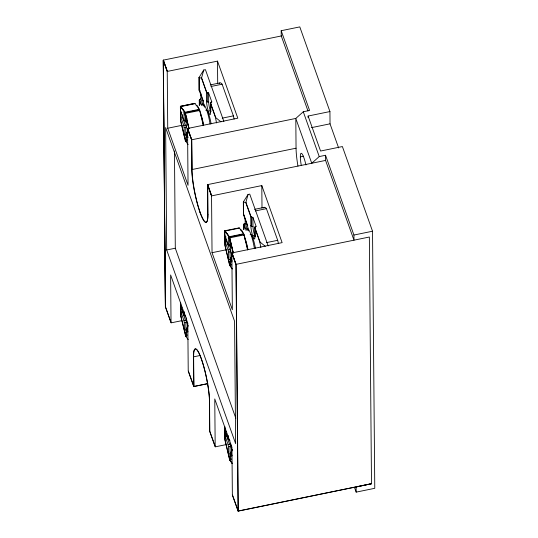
<?xml version="1.0" encoding="UTF-8"?>
<svg xmlns="http://www.w3.org/2000/svg" width="538" height="538" viewBox="0 0 538 538"><rect width="100%" height="100%" fill="white"/><g stroke="black" fill="none" stroke-linecap="round" stroke-linejoin="round"><path stroke-width="0.81" d="M180.358 106.8L180.512 106.295M224.662 231.259L224.817 230.748L239.269 227.85L243.822 234.138L247.608 249.948M231.945 268.395L229.78 265.328L225.012 245.234L224.783 230.903L229.376 237.211L233.136 252.941M165.422 306.916L163.344 60.128L281.845 35.851M238.085 511.039L232.362 495.034L231.945 447.246L214.763 398.967L215.18 446.755L209.733 431.456L209.47 401.792A31.029 5.151 78.4 0 0 201.273 358.833A31.029 5.151 78.4 0 0 193.431 356.748L193.693 386.405M194.81 103.363L194.763 103.726L180.472 106.658L180.647 120.425L185.697 141.312M210.97 111.366A1.748 1.318 -0.5 0 0 210.593 112.57A7.875 1.305 78.4 0 1 208.603 112.038A7.875 1.305 78.4 0 1 206.525 101.137L206.444 92.072L201.501 78.178L203.767 70.021M188.071 137.546L186.733 133.78L187.977 130.478L186.336 133.68L186.404 141.191L187.002 139.846M255.274 235.819A1.748 1.318 -0.5 0 0 254.898 237.023A7.875 1.305 78.4 0 1 252.914 236.498A7.875 1.305 78.4 0 1 250.829 225.59L250.748 216.525L245.805 202.631L248.072 194.474L249.74 194.131L268.18 245.927M239.114 227.823L239.067 228.179L224.776 231.111M199.719 90.633L203.209 100.835M244.023 215.086L247.514 225.287M207.338 92.657L207.338 101.931M251.643 217.11L251.643 226.384M204.433 107.257A7.875 1.305 78.4 0 0 202.705 100.122L199.147 90.128L199.04 77.526L203.727 70.014L205.435 69.678L223.875 121.474M187.157 334.878L186.565 336.223L186.498 328.705L188.132 325.51M187.964 331.825L186.888 328.812L187.782 326.795M248.61 230.93A7.875 1.305 78.4 0 0 247.009 224.575L243.452 214.581L243.344 201.979L248.031 194.467M231.306 264.306L230.708 265.644L230.641 258.132L232.281 254.938M232.107 261.246L231.037 258.233L231.932 256.222M231.3 458.867L230.701 460.212L230.634 452.7L232.275 449.499M232.1 455.814L231.031 452.801L231.925 450.79M186.538 137.042L185.778 134.903L185.711 127.392L186.457 126.208L185.301 125.233L182.348 116.948L182.328 114.621M231.098 262.208L230.082 259.356L230.015 251.845L230.762 250.661L229.605 249.686L226.653 241.401L226.632 239.074M186.948 332.78L185.933 329.935L185.866 322.417L186.612 321.24L185.455 320.258L182.51 311.979L182.49 309.653M231.091 456.775L230.076 453.924L230.008 446.412L230.755 445.229L229.598 444.254L226.646 435.968L226.626 433.641M199.154 77.27L199.147 90.128A1.748 1.116 -19.6 0 0 199.907 90.935M200.829 93.202L200.882 98.992A1.594 1.015 -19.6 0 0 199.349 100.357L199.282 105.549M243.458 201.73L243.452 214.581A1.748 1.116 -19.6 0 0 244.212 215.388M245.14 218.482L245.187 223.445A1.594 1.015 -19.6 0 0 243.66 224.81L243.579 229.161M200.022 212.355L200.149 212.281A30.868 5.124 78.4 0 0 207.95 214.359M199.793 99.523L201.642 104.971M244.104 223.976L245.671 228.65M210.593 112.57L210.667 103.37A1.594 1.197 -0.5 0 1 211.797 101.897L208.549 92.771A1.594 1.197 -0.5 0 1 206.599 91.937L206.444 92.072A1.748 1.318 -0.5 0 0 208.589 92.993L208.67 102.059A6.126 1.015 78.4 0 0 210.573 111.285M338.624 147.937L330.036 123.827L329.935 111.561L299.794 26.9L281.192 30.713L309.585 110.465L303.284 111.763L295.799 118.441L191.736 139.779L191.992 169.544A30.868 5.124 78.4 0 0 200.149 212.281M254.898 237.023L254.972 227.823A1.594 1.197 -0.5 0 1 256.101 226.35L252.853 217.231A1.594 1.197 -0.5 0 1 250.903 216.39L250.748 216.525A1.748 1.318 -0.5 0 0 252.894 217.446L252.974 226.511A6.126 1.015 78.4 0 0 255.315 236.585M325.537 155.28L325.584 160.418L353.977 240.17L353.93 235.039L325.537 155.28L319.236 156.578L311.751 163.256L295.799 118.441L296.055 148.206A30.868 5.124 78.4 0 0 297.951 166.034M188.024 131.992L186.269 126.067L186.209 118.555L187.116 118.219M210.829 102.462L210.768 111.574M255.133 226.915L255.079 236.027M210.264 84.896L219.813 82.946M254.568 209.349L264.118 207.399M191.736 139.779L187.708 128.461L237.816 118.185L217.5 61.13L167.392 71.406L163.384 60.142M210.95 86.497L222.113 84.21L233.384 115.858A31.823 5.286 78.4 0 1 234.111 119.08M180.519 106.289L194.817 103.357M180.633 106.289L194.964 103.397L199.517 109.685L203.303 125.495M180.667 106.329L185.045 112.254L199.336 109.322M185.045 112.254L185.247 112.691L199.544 109.759M185.274 112.765L185.442 113.357L199.746 110.478M191.871 169.531L191.615 139.799L187.554 128.595L188.044 185.294L167.735 128.239L182.328 125.246M222.221 118.145L233.384 115.858M308.119 117.674L308.106 116.04L329.935 111.561M311.448 127.641L330.036 123.827M191.992 169.544L296.055 148.206M300.345 156.874L303.587 156.208M207.85 214.413L207.688 184.595L325.584 160.418M308.106 116.04L320.567 151.037L342.39 146.558L372.531 231.226L374.771 488.309L356.176 492.122L356.129 486.991L371.462 483.723L238.22 511.1L236.081 264.346L232.012 252.914L282.12 242.638L261.804 185.583L211.696 195.859L207.688 184.595M255.261 210.95L266.418 208.663L277.689 240.311A31.823 5.286 78.4 0 1 278.415 243.532M224.951 230.748L229.349 236.707L243.64 233.774M166.693 249.982L165.623 127.573L234.581 321.267L235.644 443.682L166.693 249.982L175.301 248.22L174.453 150.963M229.356 236.72L229.538 237.103L243.849 234.212M229.565 237.184L229.76 237.863L244.05 234.931M235.886 264.366L231.858 253.048L232.355 309.747L212.039 252.692L226.632 249.699M266.525 242.598L277.689 240.311M353.93 235.039L372.531 231.226M236.081 264.346L369.35 237.023L371.502 483.837M181.77 320.668L171.192 322.84L165.536 306.956M188.381 371.119L193.848 386.479L207.87 383.621L193.875 386.533L193.626 356.829L200.183 355.483M225.906 444.664L215.334 446.829L209.881 431.523M371.462 483.723L238.193 511.046L232.517 495.108M180.539 302.558L180.694 315.577L185.852 336.337M229.746 459.896L229.995 460.333M181.797 112.57L180.748 111.561L180.802 117.116L182.348 116.948M211.797 101.897L211.757 101.89A1.748 1.318 -0.5 0 0 210.519 103.504L215.462 117.398L220.984 121.884M180.802 117.116L183.747 125.394L185.301 125.233M186.404 141.191L184.225 135.072L184.157 127.553L185.711 127.392M184.225 135.072L185.778 134.903M226.101 237.023L225.052 236.014L225.106 241.569L226.653 241.401M256.101 226.35L256.061 226.343A1.748 1.318 -0.5 0 0 254.824 227.957L259.767 241.851L265.288 246.337M225.106 241.569L228.051 249.854L229.605 249.686M230.708 265.644L228.529 259.524L228.462 252.013L230.015 251.845M228.529 259.524L230.082 259.356M181.952 307.595L180.909 306.593L180.956 312.148L182.51 311.979M180.956 312.148L183.909 320.426L185.455 320.258M186.565 336.223L184.386 330.097L184.319 322.585L185.866 322.417M184.386 330.097L185.933 329.935M226.094 431.59L225.052 430.582L225.099 436.136L226.646 435.968M225.099 436.136L228.045 444.415L229.598 444.254M230.701 460.212L228.522 454.092L228.455 446.574L230.008 446.412M228.522 454.092L230.076 453.924M185.597 335.907L180.822 316.209M199.04 77.526L201.501 78.178M183.7 119.846L186.424 122.328L183.7 119.846L180.748 111.561M186.336 133.68L186.733 133.78M243.344 201.979L245.805 202.631M228.004 244.299L230.728 246.781L228.004 244.299L225.052 236.014M230.641 258.132L231.037 258.233M180.909 306.593L183.855 314.871L185.818 316.485M186.498 328.705L186.888 328.812M225.052 430.582L227.998 438.86L229.955 440.481M230.634 452.7L231.031 452.801M184.09 119.947L184.03 112.435L185.072 113.437M228.394 244.4L228.334 236.888L229.376 237.89M183.855 314.871L185.422 316.384L184.621 314.125M227.998 438.86L229.565 440.373M180.566 106.389L184.938 112.321M188.125 144.601L185.287 140.653L180.607 120.916L180.371 106.712M224.871 230.842L229.242 236.774M232.315 269.034L229.585 265.073L224.911 245.368L224.676 231.165M188.172 339.613L185.543 335.954M232.248 463.507L229.585 459.674L224.904 439.936L224.676 426.547M229.881 460.306L232.308 463.601M229.793 459.896L224.958 439.492L224.776 426.493M307.944 110.868L281.239 35.851L281.192 30.713M303.284 111.763L319.236 156.578M354.488 487.388L356.176 492.122M201.615 77.929L206.599 91.937M210.667 103.37L215.657 117.378M245.92 202.382L250.903 216.39M254.972 227.823L259.962 241.831M203.384 105.925L200.923 99.005A1.748 1.116 -19.6 0 0 199.242 100.505L200.607 104.345M247.688 230.378L245.227 223.458A1.748 1.116 -19.6 0 0 243.546 224.958L245.187 229.571M184.03 112.435L186.209 118.555M228.334 236.888C232.046 242.699 229.08 249.713 232.06 255.691M229.033 244.299L229.571 245.805M167.284 71.453L163.276 60.195L165.401 306.794M187.594 128.515L191.615 139.799L191.797 169.463A31.029 5.151 78.4 0 0 199.995 212.423A31.029 5.151 78.4 0 0 207.836 214.507L207.574 184.843L211.548 195.993L212.039 252.692M207.594 184.682L211.589 195.906M231.905 252.968L235.96 264.366L238.112 511.046M187.627 131.77L188.159 133.276M175.301 248.22L235.812 418.201M187.917 326.27L186.43 321.099L186.404 317.756M232.053 450.259L230.984 447.246L230.553 443.42M193.741 386.472L188.226 371.045L187.809 323.257L170.62 274.972L171.037 322.766L165.381 306.882L163.229 60.276L167.237 71.541L167.735 128.239M185.442 113.357L189.006 128.427M229.76 237.863L233.31 252.88M229.645 237.89L233.196 252.914M185.341 113.437L188.892 128.461M188.831 128.488L185.072 112.758L180.472 106.658M180.956 316.216L180.633 302.497M259.767 241.851L260.829 247.406M215.462 117.398L216.525 122.953M228.051 249.854L228.462 252.013M183.747 125.394L184.157 127.553M228.045 444.415L228.455 446.574M183.909 320.426L184.319 322.585M261.804 185.583L262.006 208.132M243.66 224.81L243.701 229.578M231.535 256.115L231.555 258.623M229.914 240.069L229.961 245.913M231.528 450.683L231.555 453.191M228.361 435.625L228.388 438.968M217.5 61.13L217.702 83.679M209.746 431.362L209.585 401.644A30.868 5.124 78.4 0 0 201.427 358.907A30.868 5.124 78.4 0 0 193.626 356.829M199.349 100.357L199.396 105.125M193.505 356.822L193.767 386.479M187.231 131.662L187.244 133.33M185.61 115.616L185.657 121.46M187.392 326.694L187.406 328.362M184.225 311.636L184.252 314.979M301.213 165.052A14.163 2.354 78.4 0 1 301.233 153.276A14.163 2.354 78.4 0 1 305.94 164.971M219.235 83.578A31.823 5.286 78.4 0 1 222.113 84.21M263.539 208.031A31.823 5.286 78.4 0 1 266.418 208.663M196.141 105.71A18.709 2.73 77.4 0 1 203.599 124.621M200.398 113.888A12.354 2.441 79.9 0 1 203.357 125.509M201.831 105.596A18.709 3.497 79.4 0 1 210.116 124.13M208.67 102.059A1.748 1.318 -0.5 0 1 206.525 101.137M203.606 100.956A1.748 1.116 -19.6 0 1 202.705 100.122M208.603 112.038A1.748 1.116 -19.6 0 1 210.284 110.546M205.832 110.317A12.334 2.044 78.4 0 1 211.125 123.827M199.887 90.693A1.594 1.015 -19.6 0 1 199.262 89.981M240.513 230.062A18.709 2.73 77.4 0 1 247.978 249.43M244.494 237.89A12.354 2.441 79.9 0 1 247.621 249.699M246.007 230.594A18.709 3.497 79.4 0 1 249.814 231.683A18.709 3.497 79.4 0 1 254.42 248.583M252.974 226.511A1.748 1.318 -0.5 0 1 250.829 225.59M247.769 225.375A1.748 1.116 -19.6 0 1 247.009 224.575M252.914 236.498A1.748 1.116 -19.6 0 1 254.588 234.998M250.136 234.77A12.334 2.044 78.4 0 1 255.429 248.28M244.191 215.146A1.594 1.015 -19.6 0 1 243.566 214.433"/></g></svg>
